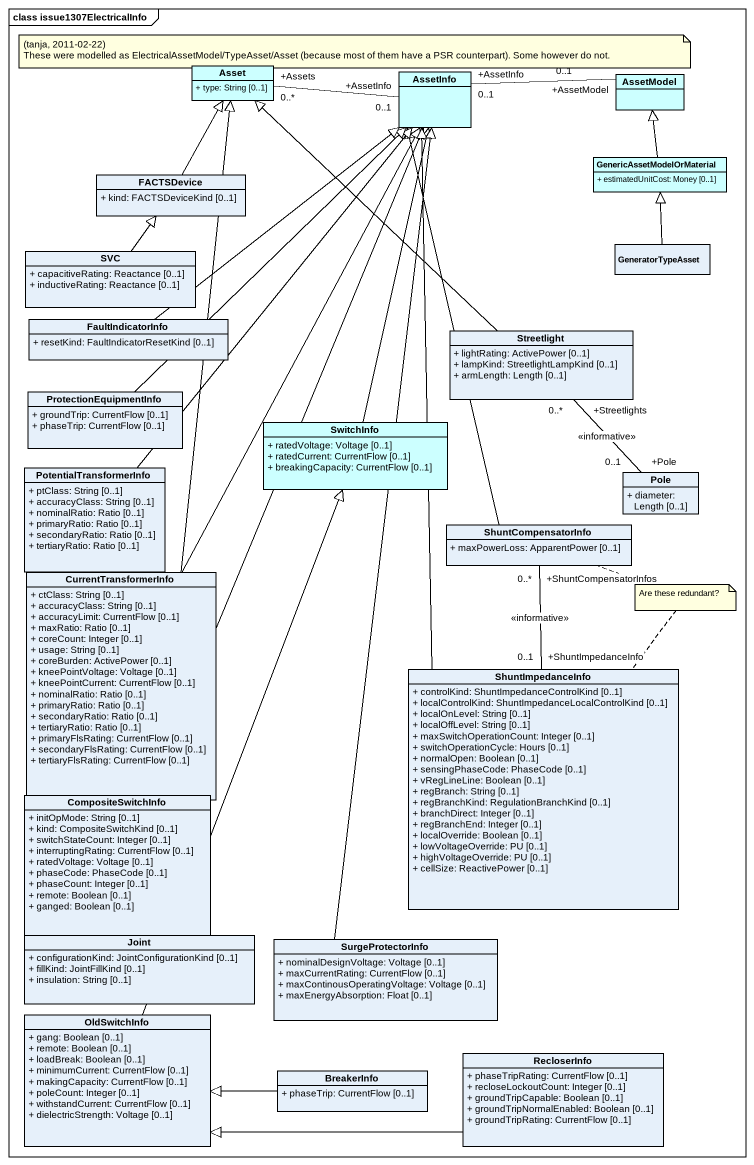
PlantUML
@startuml
mainframe class issue1307ElectricalInfo
hide circle
hide empty members
skinparam classAttributeIconSize 0
class Asset #CCFFFF {
  + type: String [0..1]
}
class AssetInfo #CCFFFF
class AssetModel #CCFFFF
class GenericAssetModelOrMaterial #CCFFFF {
  + estimatedUnitCost: Money [0..1]
}
class FACTSDevice {
  + kind: FACTSDeviceKind [0..1]
}
class GeneratorTypeAsset
class SVC {
  + capacitiveRating: Reactance [0..1]
  + inductiveRating: Reactance [0..1]
}
class FaultIndicatorInfo {
  + resetKind: FaultIndicatorResetKind [0..1]
}
class Streetlight {
  + lightRating: ActivePower [0..1]
  + lampKind: StreetlightLampKind [0..1]
  + armLength: Length [0..1]
}
class ProtectionEquipmentInfo {
  + groundTrip: CurrentFlow [0..1]
  + phaseTrip: CurrentFlow [0..1]
}
class SwitchInfo #CCFFFF {
  + ratedVoltage: Voltage [0..1]
  + ratedCurrent: CurrentFlow [0..1]
  + breakingCapacity: CurrentFlow [0..1]
}
class PotentialTransformerInfo {
  + ptClass: String [0..1]
  + accuracyClass: String [0..1]
  + nominalRatio: Ratio [0..1]
  + primaryRatio: Ratio [0..1]
  + secondaryRatio: Ratio [0..1]
  + tertiaryRatio: Ratio [0..1]
}
class Pole {
  + diameter: Length [0..1]
}
class ShuntCompensatorInfo {
  + maxPowerLoss: ApparentPower [0..1]
}
class CurrentTransformerInfo {
  + ctClass: String [0..1]
  + accuracyClass: String [0..1]
  + accuracyLimit: CurrentFlow [0..1]
  + maxRatio: Ratio [0..1]
  + coreCount: Integer [0..1]
  + usage: String [0..1]
  + coreBurden: ActivePower [0..1]
  + kneePointVoltage: Voltage [0..1]
  + kneePointCurrent: CurrentFlow [0..1]
  + nominalRatio: Ratio [0..1]
  + primaryRatio: Ratio [0..1]
  + secondaryRatio: Ratio [0..1]
  + tertiaryRatio: Ratio [0..1]
  + primaryFlsRating: CurrentFlow [0..1]
  + secondaryFlsRating: CurrentFlow [0..1]
  + tertiaryFlsRating: CurrentFlow [0..1]
}
class ShuntImpedanceInfo {
  + controlKind: ShuntImpedanceControlKind [0..1]
  + localControlKind: ShuntImpedanceLocalControlKind [0..1]
  + localOnLevel: String [0..1]
  + localOffLevel: String [0..1]
  + maxSwitchOperationCount: Integer [0..1]
  + switchOperationCycle: Hours [0..1]
  + normalOpen: Boolean [0..1]
  + sensingPhaseCode: PhaseCode [0..1]
  + vRegLineLine: Boolean [0..1]
  + regBranch: String [0..1]
  + regBranchKind: RegulationBranchKind [0..1]
  + branchDirect: Integer [0..1]
  + regBranchEnd: Integer [0..1]
  + localOverride: Boolean [0..1]
  + lowVoltageOverride: PU [0..1]
  + highVoltageOverride: PU [0..1]
  + cellSize: ReactivePower [0..1]
}
class CompositeSwitchInfo {
  + initOpMode: String [0..1]
  + kind: CompositeSwitchKind [0..1]
  + switchStateCount: Integer [0..1]
  + interruptingRating: CurrentFlow [0..1]
  + ratedVoltage: Voltage [0..1]
  + phaseCode: PhaseCode [0..1]
  + phaseCount: Integer [0..1]
  + remote: Boolean [0..1]
  + ganged: Boolean [0..1]
}
class Joint {
  + configurationKind: JointConfigurationKind [0..1]
  + fillKind: JointFillKind [0..1]
  + insulation: String [0..1]
}
class SurgeProtectorInfo {
  + nominalDesignVoltage: Voltage [0..1]
  + maxCurrentRating: CurrentFlow [0..1]
  + maxContinousOperatingVoltage: Voltage [0..1]
  + maxEnergyAbsorption: Float [0..1]
}
class OldSwitchInfo {
  + gang: Boolean [0..1]
  + remote: Boolean [0..1]
  + loadBreak: Boolean [0..1]
  + minimumCurrent: CurrentFlow [0..1]
  + makingCapacity: CurrentFlow [0..1]
  + poleCount: Integer [0..1]
  + withstandCurrent: CurrentFlow [0..1]
  + dielectricStrength: Voltage [0..1]
}
class BreakerInfo {
  + phaseTrip: CurrentFlow [0..1]
}
class RecloserInfo {
  + phaseTripRating: CurrentFlow [0..1]
  + recloseLockoutCount: Integer [0..1]
  + groundTripCapable: Boolean [0..1]
  + groundTripNormalEnabled: Boolean [0..1]
  + groundTripRating: CurrentFlow [0..1]
}
Asset "+Assets\n0..*" -right- "+AssetInfo\n0..1" AssetInfo
AssetModel "+AssetModel\n0..1" -left- "+AssetInfo\n0..1" AssetInfo
GenericAssetModelOrMaterial -up-|> AssetModel
FACTSDevice -up-|> Asset
GeneratorTypeAsset -up-|> GenericAssetModelOrMaterial
SVC -up-|> FACTSDevice
FaultIndicatorInfo -up-|> AssetInfo
Streetlight -up-|> Asset
ProtectionEquipmentInfo -up-|> AssetInfo
SwitchInfo -up-|> AssetInfo
PotentialTransformerInfo -up-|> AssetInfo
Pole "+Pole\n0..1" -up- "+Streetlights\n0..*" Streetlight : <<informative>>
ShuntCompensatorInfo -up-|> AssetInfo
ShuntCompensatorInfo "+ShuntCompensatorInfos\n0..*" -- "+ShuntImpedanceInfo\n0..1" ShuntImpedanceInfo : <<informative>>
CurrentTransformerInfo -up-|> AssetInfo
ShuntImpedanceInfo -up-|> AssetInfo
CompositeSwitchInfo -up-|> AssetInfo
Joint -up-|> Asset
SurgeProtectorInfo -up-|> AssetInfo
OldSwitchInfo -up-|> SwitchInfo
BreakerInfo -left-|> OldSwitchInfo
RecloserInfo -left-|> OldSwitchInfo
note as N1
  (tanja, 2011-02-22)
  These were modelled as ElectricalAssetModel/TypeAsset/Asset (because most of them have a PSR counterpart). Some however do not.
end note
note as N2
  Are these redundant?
end note
N2 .. ShuntCompensatorInfo
N2 .. ShuntImpedanceInfo
@enduml
